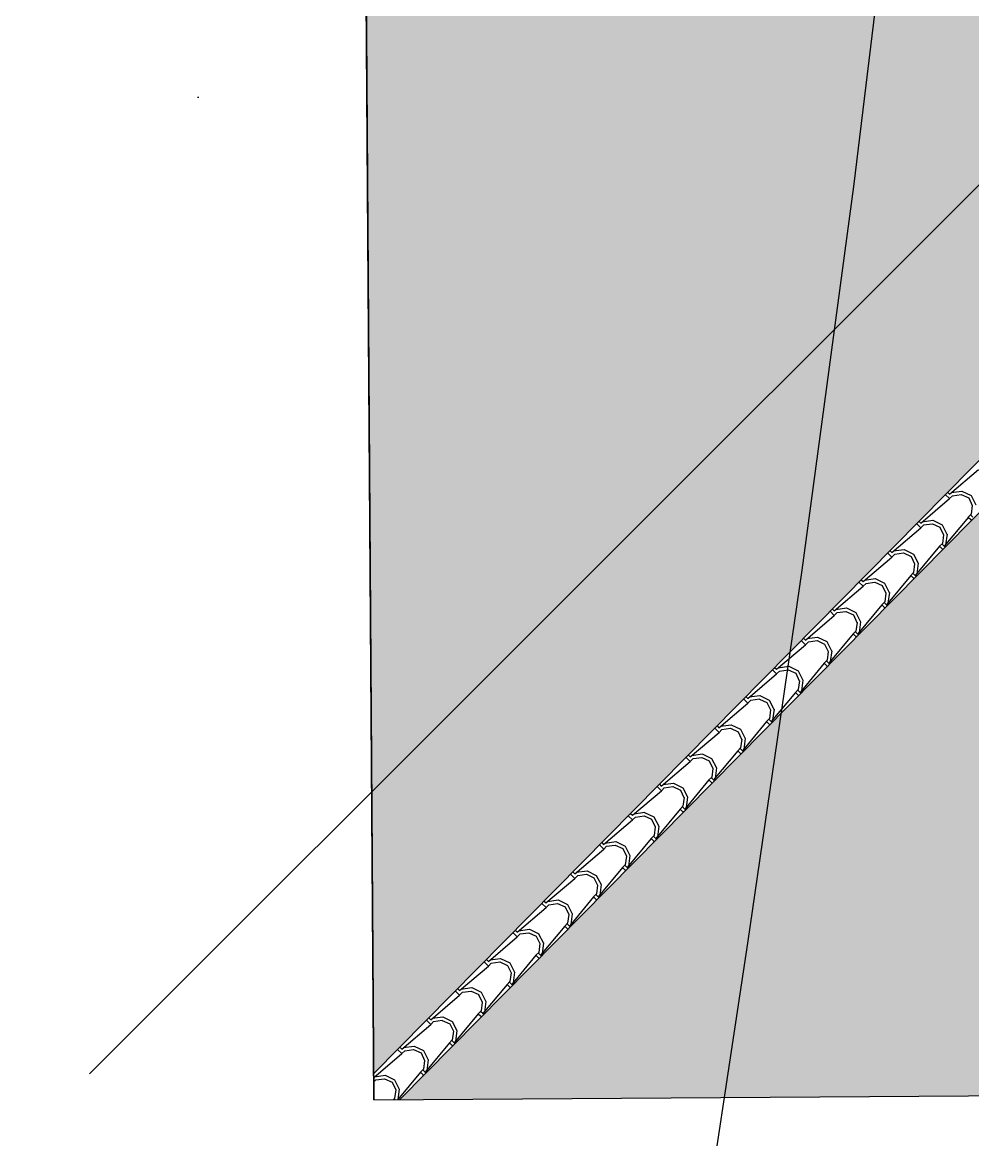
# Model space of a CAD drawing. Header units: millimetres. Extents: x 648844 to 649530, y 1246379 to 1246752.
# Drawn here: x 649244.326 to 649248.194, y 1246464.423 to 1246468.973 of the extents above; entities that cross this region are included whole.
import ezdxf

# ---------------------------------------------------------------- set-up
doc = ezdxf.new("R2010")
doc.units = ezdxf.units.MM
doc.header["$LTSCALE"] = 20
doc.header["$MEASUREMENT"] = 0
doc.layers.get('0').update_dxf_attribs({"linetype": 'CONTINUOUS'})
doc.layers.add('CONT-MJR2', color=9, linetype='CONTINUOUS')
doc.layers.add('TECHO', color=30, linetype='CONTINUOUS')

# ---------------------------------------------------------------- blocks, each defined once
blk = doc.blocks.new('TEJA45')
at = {"layer": 'TECHO'}
for p, q in [((-0.1915910165105004, 4.238486235740897), (-0.09791931933256848, 4.350000000000019)), ((-0.1042627085960035, 4.306883349536172), (-0.09843609721495739, 4.350000000000559)), ((-0.0899236405116497, 4.309532748100789), (-0.08519737324927235, 4.344979957377539)), ((-0.08566081842469231, 4.350000000000048), (-0.08284375475943051, 4.347182936334786)), ((-0.08520690562188094, 4.344819785472112), (-0.08002669109387028, 4.350000000000122)), ((-0.0852076559721553, 4.269172403094505), (-0.1041128791895432, 4.306982768981751)), ((-0.07560361537717597, 4.278793904563692), (-0.089782529099935, 4.309514941465899)), ((-0.04491001779673809, 4.264601023314423), (-0.07563105469894538, 4.278779937037182)), ((4.973799150320701e-14, 4.278785035879814), (-0.009586078014912403, 4.269198957864852)), ((-0.3097487369831384, 4.120328765138016), (-0.2104962856374399, 4.238486274769556)), ((-0.2224212841525102, 4.188724973102381), (-0.2165133606621836, 4.232443329355096)), ((-0.2104539013465825, 4.238477996649426), (-0.2140209609375816, 4.242045056240421)), ((-0.2104539013465967, 4.238477996649419), (-0.2010012978956937, 4.229025393198516)), ((-0.2010012978956794, 4.247930600100329), (-0.2045683574866644, 4.251497659691317)), ((-0.2033644487581583, 4.226662242335838), (-0.1915486944445277, 4.238477996649465)), ((-0.1915486944447764, 4.238477996649426), (-0.2010012978956794, 4.247930600100329)), ((3.552713678800501e-14, 4.260227204326622), (-0.1159182292588099, 4.162855751208912)), ((-0.0474162125070734, 4.250297762661354), (-0.08522657839431957, 4.269202985878742)), ((-0.003757169871668964, 4.256098248815796), (-0.0474755261243871, 4.250190325325473)), ((-0.0094850399793458, 4.269212151439515), (-0.0449322492560924, 4.264485884177141)), ((-0.2033651858509131, 4.1510146718466), (-0.222270409068301, 4.188825037733846)), ((-0.208081091125905, 4.191376267011851), (-0.2033548238635277, 4.226823476288601)), ((-0.1937600241473518, 4.160637441371289), (-0.2079389378701109, 4.191358478273497)), ((-0.1159181902304027, 4.143950482081731), (-0.2340756998619469, 4.044698030736033)), ((-0.1655739437549784, 4.132140232782604), (-0.2033843096422245, 4.151045455999991)), ((-0.1630664809882632, 4.14644461454392), (-0.1937875178904704, 4.160623528266679)), ((-0.12764152106827, 4.151054700825238), (-0.1630887303450166, 4.146328433562864)), ((-0.1159278668375592, 4.162857169042208), (-0.1277436211511898, 4.151041414728581)), ((-0.09850234030869132, 4.145431642513337), (-0.1159278668375663, 4.162857169042212)), ((-0.1079549437595944, 4.135979039062441), (-0.1159278668375663, 4.14395196214041)), ((-0.4279064574559399, 4.002171294534961), (-0.3286540061102414, 4.120328804166501)), ((-0.3405798597090239, 4.070566596668574), (-0.3346719362186974, 4.114284952921288)), ((-0.3286114444828456, 4.120320453513148), (-0.3321785040738447, 4.123887513104144)), ((-0.328611444482874, 4.120320453513145), (-0.319158841031971, 4.110867850062242)), ((-0.3262385417402598, 4.073219785922014), (-0.3215122744778824, 4.108666995198764)), ((-0.3191588410319568, 4.129773056964062), (-0.3227259006229417, 4.133340116555051)), ((-0.3215219918944356, 4.108504699199564), (-0.3097062375808051, 4.120320453513191)), ((-0.3097062375810467, 4.120320453513152), (-0.3191588410319497, 4.129773056964055)), ((-0.1219155463064112, 4.137939673259112), (-0.1656339025591294, 4.132031749768789)), ((-0.3215227157296638, 4.032856940598695), (-0.3404279389470517, 4.070667306485941)), ((-0.311916432918288, 4.042480978180546), (-0.326095346641047, 4.073202015082753)), ((-0.446768987619123, 4.002162910376885), (-0.450336047210115, 4.005729969967877)), ((-0.437316384168227, 4.011615513827795), (-0.440883443759212, 4.015182573418784)), ((-0.4278637807173169, 4.002162910376889), (-0.4373163841682199, 4.011615513827792)), ((-0.2340756608334686, 4.025792761608923), (-0.3522331704650128, 3.926540310263224)), ((-0.283731675002862, 4.013982702903839), (-0.3215420408901082, 4.032887926121226)), ((-0.2812229441797882, 4.028288205773407), (-0.3119439810819955, 4.042467119496166)), ((-0.2400739227393771, 4.019781097702669), (-0.2837922789920952, 4.013873174212346)), ((-0.2457980021581534, 4.032897250210837), (-0.2812452114349, 4.028170982948463)), ((-0.2340854099738365, 4.044699625905938), (-0.2459011642874671, 4.032883871592311)), ((-0.2166598834449687, 4.02727409937707), (-0.2340854099738436, 4.044699625905945)), ((-0.2261124868958646, 4.017821495926167), (-0.2340854099738294, 4.025794419004132)), ((-0.5460641779288835, 3.884013823931728), (-0.446811726583185, 4.002171333563268)), ((-0.4587384352657722, 3.952408220232972), (-0.4528305117754456, 3.996126576485686)), ((-0.4467689876191514, 4.002162910376867), (-0.4373163841682484, 3.992710306925964)), ((-0.4443959923545009, 3.955063304833079), (-0.4396697250921235, 3.990510514109829)), ((-0.439679535030713, 3.99034715606329), (-0.4278637807170824, 4.002162910376917)), ((-0.4396802456084359, 3.914699209350832), (-0.4585854688258237, 3.952509575238079)), ((-0.4300728416892312, 3.924324514989806), (-0.4442517554119902, 3.955045551892013)), ((-0.401889406250767, 3.895825173025077), (-0.4396997721380131, 3.914730396242465)), ((-0.3993794073712991, 3.910131797002897), (-0.4301004442735064, 3.924310710725656)), ((-0.3639544832466726, 3.91473979959661), (-0.3994016925234192, 3.910013532334236)), ((-0.3522429531101139, 3.926542082769668), (-0.3640587074237445, 3.914726328456041)), ((-0.3348174265812318, 3.909116556240797), (-0.3522429531101139, 3.926542082769679)), ((-0.6642218984016708, 3.765856353328662), (-0.5649694470559723, 3.884013862960202)), ((-0.5768970108217957, 3.83424984380277), (-0.5709890873314691, 3.877968200055484)), ((-0.5649265307554003, 3.884005367240611), (-0.5684935903463995, 3.887572426831607)), ((-0.5649265307554145, 3.884005367240604), (-0.5554739273045115, 3.874552763789701)), ((-0.5625534429686283, 3.836906823745043), (-0.557827175706251, 3.872354033021793)), ((-0.5554739273044973, 3.893457970691514), (-0.5590409868954893, 3.89702503028251)), ((-0.5578370781669904, 3.872189612927016), (-0.5460213238533598, 3.884005367240643)), ((-0.5460213238535943, 3.884005367240611), (-0.5554739273044973, 3.893457970691514)), ((-0.3522331314364777, 3.907635041136153), (-0.4703906410680219, 3.808382589790455)), ((-0.3582322991741123, 3.901622522145985), (-0.4019506554268304, 3.895714598655662)), ((-0.3442700300321349, 3.899663952789901), (-0.3522429531101068, 3.907636875867869)), ((-0.5578377754871866, 3.796541478102924), (-0.5767429987045745, 3.83435184399017)), ((-0.5482292504594071, 3.806168051797403), (-0.5624081641821661, 3.836889088699611)), ((-0.6736314704407675, 3.775300427555241), (-0.6771985300317596, 3.778867487146229)), ((-0.4703906020396786, 3.789477320663238), (-0.5885481116712228, 3.690224869317539)), ((-0.5200471374986506, 3.777667643146319), (-0.5578575033858968, 3.796572866363707)), ((-0.517535870562817, 3.791975388232387), (-0.5482569074650243, 3.806154301955146)), ((-0.4763906756079805, 3.783463946589425), (-0.5201090318606987, 3.777556023099102)), ((-0.4821109643361083, 3.79658234898227), (-0.5175581736128549, 3.791856081719896)), ((-0.4704004962463912, 3.808384539633398), (-0.4822162505600218, 3.796568785319771)), ((-0.4529749697175092, 3.790959013104523), (-0.4704004962463841, 3.808384539633398)), ((-0.4624275731684122, 3.781506409653627), (-0.4704004962463841, 3.789479332731595)), ((-0.7823796188743231, 3.647698882725777), (-0.6831271675286246, 3.765856392357318)), ((-0.6950555863783023, 3.716091467368969), (-0.6891476628879758, 3.759809823621683)), ((-0.6830840738916635, 3.76584782410433), (-0.6866511334826626, 3.769414883695326)), ((-0.6830840738916919, 3.76584782410433), (-0.6736314704407889, 3.756395220653427)), ((-0.6807108935829973, 3.718750342655206), (-0.67598462632062, 3.754197551931956)), ((-0.6759946213032677, 3.754032069790743), (-0.6641788669896371, 3.76584782410437)), ((-0.6641788669898716, 3.765847824104334), (-0.6736314704407746, 3.775300427555237)), ((-0.6759953053659373, 3.678383746855019), (-0.6949005285833252, 3.716194112742265)), ((-0.6663856592299666, 3.688011588605836), (-0.6805645729527257, 3.718732625508043)), ((-0.6356923337535179, 3.673818979461497), (-0.6664133706557251, 3.687997893184257)), ((-0.5885580393826686, 3.690226996497127), (-0.6003737936962992, 3.6784112421835)), ((-0.5711325128537865, 3.672801469968253), (-0.5885580393826544, 3.690226996497124)), ((-0.9005373393472667, 3.529541412122548), (-0.8012848880015682, 3.647698921754088)), ((-0.8132141619350435, 3.597933090933367), (-0.8073062384447169, 3.641651447186081)), ((-0.8012416170279337, 3.64769028096806), (-0.8048086766189329, 3.651257340559059)), ((-0.8012416170279621, 3.647690280968053), (-0.7917890135770591, 3.63823767751715)), ((-0.7917890135770378, 3.657142884418974), (-0.7953560731680227, 3.660709944009962)), ((-0.7941521644395451, 3.635874526654469), (-0.7823364101259145, 3.647690280968096)), ((-0.7823364101261348, 3.647690280968064), (-0.7917890135770378, 3.657142884418967)), ((-0.5885480726426167, 3.671319600190539), (-0.7067055822741608, 3.572067148844841)), ((-0.6382048687465414, 3.659510113267562), (-0.6760152346337875, 3.678415336484949)), ((-0.5945490520418204, 3.665305371032865), (-0.6382674082945385, 3.659397447542542)), ((-0.6002674454250894, 3.678424898367989), (-0.635714654701836, 3.673698631105616)), ((-0.5805851163046825, 3.663348866517349), (-0.5885580393826473, 3.671321789595314)), ((-0.794152835244688, 3.560226015607107), (-0.8130580584620759, 3.598036381494353)), ((-0.7988683441973592, 3.600593861565365), (-0.7941420769349818, 3.636041070842115)), ((-0.7845420680001425, 3.569855125413444), (-0.7987209817229015, 3.600576162315651)), ((-0.7067055432457181, 3.553161879717699), (-0.8248630528772622, 3.453909428372)), ((-0.756362599994425, 3.5413525833888), (-0.7941729658816712, 3.560257806606188)), ((-0.7538487969466843, 3.555662570691752), (-0.7845698338488916, 3.569841484414511)), ((-0.7184239265140562, 3.560267447753709), (-0.7538711357908028, 3.555541180491335)), ((-0.706715582518946, 3.572069453360857), (-0.7185313368325765, 3.56025369904723)), ((-0.6892900559900497, 3.554643926831982), (-0.7067155825189246, 3.572069453360857)), ((-0.6987426594409527, 3.545191323381079), (-0.7067155825189175, 3.553164246459044)), ((-1.018695059820196, 3.411383941519318), (-0.9194426084744975, 3.529541451150859)), ((-0.9313727374915572, 3.479774714499563), (-0.9254648140012307, 3.523493070752277)), ((-0.9193991601642111, 3.529532737831794), (-0.9229662197552102, 3.533099797422789)), ((-0.9193991601642324, 3.529532737831776), (-0.9099465567133294, 3.520080134380873)), ((-0.9170257948113587, 3.482437380478231), (-0.9122995275489814, 3.517884589754981)), ((-0.9099465567133151, 3.538985341282704), (-0.9135136163043072, 3.542552400873692)), ((-0.9123097075758224, 3.517716983518195), (-0.9004939532621918, 3.529532737831822)), ((-0.9004939532624121, 3.529532737831797), (-0.9099465567133151, 3.5389853412827)), ((-0.7127074284747792, 3.547146795476419), (-0.7564257847274973, 3.541238871986096)), ((-0.9123103651234814, 3.442068284359273), (-0.9312155883408693, 3.479878650246519)), ((-0.902698476770702, 3.451698662221872), (-0.9168773904934611, 3.48241969912408)), ((-1.037556703300481, 3.41137519469552), (-1.04112376289148, 3.414942254286515)), ((-1.028104099849585, 3.420827798146426), (-1.031671159440577, 3.424394857737422)), ((-1.018651496398682, 3.41137519469552), (-1.028104099849585, 3.420827798146423)), ((-0.8248630138488267, 3.435004159244855), (-0.9430205234803708, 3.335751707899156)), ((-0.8745203312423371, 3.423195053510049), (-0.9123306971295833, 3.442100276727437)), ((-0.8720052601382022, 3.437506161921242), (-0.9027262970404095, 3.451685075644001)), ((-0.8308658049077238, 3.428988219919979), (-0.8745841611604419, 3.423080296429656)), ((-0.8365804076030514, 3.442109997139426), (-0.872027616879798, 3.437383729877052)), ((-0.8248731256552233, 3.453911910224587), (-0.8366888799688539, 3.44209615591096)), ((-0.807447599126327, 3.436486383695708), (-0.824873125655202, 3.453911910224587)), ((-0.8169002025772301, 3.427033780244813), (-0.8248731256551949, 3.435006703322777)), ((-1.13685278029299, 3.293226470916263), (-1.037600328947292, 3.411383980547804)), ((-1.049531313047822, 3.361616338067563), (-1.043623389557496, 3.405334694320278)), ((-1.03755670330051, 3.411375194695516), (-1.028104099849607, 3.401922591244613)), ((-1.035183245425607, 3.3642808993893), (-1.03045697816323, 3.39972810866605)), ((-1.0304672507121, 3.399559440381921), (-1.018651496398469, 3.411375194695548)), ((-1.030467895002218, 3.323910553111343), (-1.049373118219606, 3.361720918998589)), ((-1.020854885542022, 3.333542199031957), (-1.035033799264781, 3.364263235934164)), ((-0.9926780624902349, 3.305037523631288), (-1.030488428377481, 3.323942746848676)), ((-0.9901617233289102, 3.319349753150352), (-1.020882760231117, 3.333528666873111)), ((-0.9547368886924801, 3.323952546525081), (-0.9901840979692267, 3.319226279262708)), ((-0.9430306687915007, 3.335754367088317), (-0.9548464231051312, 3.32393861277469)), ((-0.9256051422625973, 3.318328840559435), (-0.9430306687914722, 3.33575436708831)), ((-1.255010500765792, 3.175069000313204), (-1.155758049420093, 3.293226509944745)), ((-1.167689888604336, 3.243457961633766), (-1.16178196511401, 3.28717631788648)), ((-1.155714246436759, 3.293217651559246), (-1.159281306027758, 3.296784711150242)), ((-1.15571424643678, 3.293217651559239), (-1.146261642985877, 3.283765048108336)), ((-1.153340696040082, 3.24612441829856), (-1.148614428777705, 3.28157162757531)), ((-1.146261642985863, 3.30267025501016), (-1.149828702576848, 3.306237314601148)), ((-1.148624793848377, 3.281401897245647), (-1.136809039534747, 3.293217651559274)), ((-1.136809039534953, 3.29321765155925), (-1.146261642985856, 3.302670255010153)), ((-0.9430204844519352, 3.316846438772011), (-1.061177994083479, 3.217593987426312)), ((-0.9490241813424802, 3.310829644363299), (-0.9927425375951984, 3.304921720872976)), ((-0.9350577457135003, 3.308876237108539), (-0.9430306687914651, 3.316849160186504)), ((-1.148625424880983, 3.205752821863452), (-1.167530648098371, 3.243563187750699)), ((-1.139011294312198, 3.215385735839561), (-1.153190208034957, 3.246106772741769)), ((-1.264419186122126, 3.184512711873882), (-1.267986245713111, 3.188079771464871)), ((-1.061177955054994, 3.198688718299206), (-1.179335464686538, 3.099436266953507)), ((-1.110835793738126, 3.186879993752527), (-1.148646159625372, 3.205785216969915)), ((-1.108318186520428, 3.201193344379842), (-1.139039223422635, 3.215372258102601)), ((-1.067182557776327, 3.192671068806732), (-1.110900914029045, 3.186763145316409)), ((-1.072893369780999, 3.205795095910862), (-1.108340579057746, 3.201068828648488)), ((-1.061188211927778, 3.217596823952046), (-1.073003966241409, 3.205781069638419)), ((-1.043762685398868, 3.200171297423161), (-1.06118821192775, 3.217596823952043)), ((-1.053215288849771, 3.190718693972261), (-1.061188211927742, 3.19869161705023)), ((-1.373168221238593, 3.056911529710149), (-1.273915769892895, 3.17506903934169)), ((-1.285848464160601, 3.125299585201766), (-1.279940540670275, 3.169017941454481)), ((-1.273871789573029, 3.175060108422976), (-1.277438849164021, 3.178627168013964)), ((-1.27387178957305, 3.175060108422965), (-1.264419186122147, 3.165607504972062)), ((-1.271498146654451, 3.127967937208719), (-1.266771879392074, 3.16341514648547)), ((-1.266782336984654, 3.163244354109374), (-1.254966582671024, 3.175060108423001)), ((-1.254966582671223, 3.175060108422976), (-1.264419186122126, 3.184512711873879)), ((-1.266782954759748, 3.087595090615572), (-1.285688177977136, 3.125405456502818)), ((-1.257167703082374, 3.097229272647162), (-1.271346616805133, 3.127950309549369)), ((-1.226474649713587, 3.083036935610096), (-1.257195686615795, 3.097215849332855)), ((-1.179345755064055, 3.099439280815776), (-1.191161509377686, 3.087623526502149)), ((-1.161920228535138, 3.082013754286891), (-1.179345755064013, 3.099439280815766)), ((-1.491325941711231, 2.938754059107264), (-1.392073490365533, 3.056911568738805)), ((-1.404007039717101, 3.007141208767965), (-1.398099116226774, 3.05085956502068)), ((-1.392029332709299, 3.056902565286702), (-1.395596392300298, 3.060469624877697)), ((-1.39202933270932, 3.056902565286691), (-1.382576729258417, 3.047449961835788)), ((-1.382576729258403, 3.066355168737612), (-1.386143788849395, 3.069922228328608)), ((-1.384939880120932, 3.0450868109731), (-1.373124125807301, 3.056902565286727)), ((-1.3731241258075, 3.056902565286705), (-1.382576729258403, 3.066355168737608)), ((-1.179335425658017, 3.080530997826433), (-1.297492935289561, 2.981278546480734)), ((-1.228993524985995, 3.068722463873762), (-1.266803890873241, 3.08762768709115)), ((-1.185340934209286, 3.074512493250293), (-1.229059290462004, 3.06860456975997)), ((-1.19104985087089, 3.087637645296461), (-1.226497060147636, 3.082911378034087)), ((-1.171372831986041, 3.072561150835991), (-1.179345755064013, 3.08053407391396)), ((-1.384940484638499, 2.969437359367674), (-1.403845707855886, 3.007247725254921)), ((-1.389655597268458, 3.009811456121579), (-1.384929330006081, 3.045258665398329)), ((-1.375324111853324, 2.979072809456422), (-1.389503025576083, 3.00979384635863)), ((-1.297492896261112, 2.962373277353592), (-1.415650405892656, 2.863120826007894)), ((-1.347151256233893, 2.950564933994997), (-1.384961622121139, 2.969470157212385)), ((-1.344631112904288, 2.964880526839199), (-1.375352149806496, 2.979059440561958)), ((-1.309206331958961, 2.969480194682298), (-1.344653541235708, 2.964753927419924)), ((-1.297503298200333, 2.981281737679506), (-1.309319052513963, 2.969465983365879)), ((-1.280077771671415, 2.96385621115062), (-1.29750329820029, 2.981281737679495)), ((-1.289530375122318, 2.954403607699724), (-1.297503298200283, 2.962376530777686)), ((-1.609483662184033, 2.820596588504205), (-1.510231210838334, 2.938754098135746)), ((-1.522165615273849, 2.888982832332363), (-1.516257691783522, 2.932701188585078)), ((-1.510186875845577, 2.938745022150432), (-1.513753935436576, 2.942312081741427)), ((-1.510186875845605, 2.938745022150421), (-1.500734272394702, 2.929292418699518)), ((-1.507813047882699, 2.891654975032647), (-1.503086780620322, 2.927102184309398)), ((-1.500734272394673, 2.948197625601342), (-1.504301331985666, 2.95176468519233)), ((-1.503097423257209, 2.926929267836826), (-1.491281668943579, 2.938745022150453)), ((-1.49128166894377, 2.938745022150432), (-1.500734272394673, 2.948197625601335)), ((-1.303499310642231, 2.956353917693853), (-1.347217666894949, 2.95044599420353)), ((-1.503098014517263, 2.851279628119784), (-1.522003237734651, 2.88908999400703)), ((-1.493480520623876, 2.860916346264851), (-1.507659434346635, 2.891637383167058)), ((-1.628344418981847, 2.820587479014158), (-1.631911478572839, 2.82415453860515)), ((-1.618891815530944, 2.830040082465064), (-1.622458875121929, 2.833607142056053)), ((-1.609439212080048, 2.820587479014161), (-1.618891815530951, 2.830040082465064)), ((-1.415650366864142, 2.844215556880823), (-1.533807876495686, 2.744963105535124)), ((-1.465308987481798, 2.832407404116246), (-1.503119353369044, 2.851312627333634)), ((-1.462787576094982, 2.846724118068312), (-1.493508612997189, 2.860903031791072)), ((-1.42165768707698, 2.838195342137173), (-1.465376043329698, 2.83228741864685)), ((-1.427362813048838, 2.8513227440679), (-1.462810022325584, 2.846596476805527)), ((-1.41566084133661, 2.863124194543236), (-1.427476595650241, 2.851308440229609)), ((-1.398235314807685, 2.845698668014347), (-1.41566084133656, 2.863124194543225)), ((-1.407687918258588, 2.836246064563447), (-1.41566084133656, 2.844218987641415)), ((-1.727641382656969, 2.702439117900973), (-1.628388931311271, 2.820596627532513)), ((-1.640324190830356, 2.770824455898556), (-1.634416267340029, 2.81454281215127)), ((-1.628344418981868, 2.820587479014147), (-1.618891815530965, 2.811134875563244)), ((-1.625970498497189, 2.773498493941911), (-1.621244231234812, 2.808945703218662)), ((-1.621254966393487, 2.808771724700552), (-1.609439212079856, 2.820587479014179)), ((-1.621255544396, 2.733121896871847), (-1.640160767613388, 2.770932262759093)), ((-1.611636929394813, 2.742759883074104), (-1.625815843117572, 2.773480919976311)), ((-1.583466718729717, 2.714249874237503), (-1.621277084616963, 2.73315509745489)), ((-1.580944039285683, 2.728567709297419), (-1.61166507618789, 2.742746623020178)), ((-1.545519294137819, 2.733165293453617), (-1.580966503414565, 2.728439026191243)), ((-1.533818384472887, 2.744966651406965), (-1.545634138786518, 2.733150897093338)), ((-1.516392857943956, 2.727541124878073), (-1.533818384472831, 2.744966651406948)), ((-1.845799103129757, 2.584281647297914), (-1.746546651784058, 2.702439156929454)), ((-1.758482766386621, 2.652666079466556), (-1.752574842896294, 2.696384435719271)), ((-1.74650196211811, 2.702429935877895), (-1.750069021709102, 2.70599699546889)), ((-1.746501962118138, 2.702429935877877), (-1.737049358667235, 2.692977332426974)), ((-1.744127949111437, 2.655342012852969), (-1.73940168184906, 2.69078922212972)), ((-1.737049358667214, 2.711882539328798), (-1.740616418258206, 2.715449598919786)), ((-1.739412509529764, 2.690614181564278), (-1.727596755216133, 2.702429935877905)), ((-1.727596755216311, 2.702429935877895), (-1.737049358667214, 2.711882539328798)), ((-1.533807837467243, 2.726057836407978), (-1.651965347098788, 2.62680538506228)), ((-1.539816063509036, 2.720036766580851), (-1.583534419761754, 2.714128843090528)), ((-1.525845461394859, 2.718088521427173), (-1.533818384472831, 2.726061444505142)), ((-1.739413074274765, 2.61496416562397), (-1.758318297492153, 2.652774531511216)), ((-1.729793338165379, 2.624603419882536), (-1.743972251888138, 2.655324456784744)), ((-1.855206901803498, 2.593724996192527), (-1.85877396139449, 2.597292055783516)), ((-1.845754298352588, 2.584272392741617), (-1.855206901803491, 2.59372499619252)), ((-1.651965308070309, 2.607900115935173), (-1.770122817701854, 2.508647664589475)), ((-1.701624449977587, 2.596092344358734), (-1.739434815864833, 2.614997567576122)), ((-1.699100502478018, 2.610411300527293), (-1.729821539380225, 2.624590214250052)), ((-1.657974439943793, 2.601878191024166), (-1.701692796196511, 2.595970267533843)), ((-1.6636757752268, 2.615007842839329), (-1.699122984503546, 2.610281575576956)), ((-1.651975927609165, 2.626809108270695), (-1.663791681922795, 2.614993353957068)), ((-1.634550401080226, 2.609383581741803), (-1.651975927609101, 2.626809108270681)), ((-1.644003004531122, 2.599930978290903), (-1.651975927609094, 2.607903901368879)), ((-1.963956823602409, 2.466124176695029), (-1.86470437225671, 2.58428168632657)), ((-1.876641341943376, 2.53450770303095), (-1.87073341845305, 2.578226059283665)), ((-1.864659505254387, 2.584272392741614), (-1.868226564845386, 2.587839452332609)), ((-1.864659505254409, 2.584272392741603), (-1.855206901803506, 2.5748197892907)), ((-1.86228539972555, 2.537185531764937), (-1.857559132463173, 2.572632741041687)), ((-1.857570052666041, 2.572456638428005), (-1.845754298352411, 2.584272392741632)), ((-1.857570604153551, 2.496806434376108), (-1.876475827370939, 2.534616800263354)), ((-1.847949746935555, 2.506446956690137), (-1.862128660658314, 2.537167993592345)), ((-1.817256965670367, 2.49225489175716), (-1.847978002572574, 2.506433805479919)), ((-1.770133470745442, 2.508651565134425), (-1.781949225059073, 2.496835810820798)), ((-1.752707944216503, 2.491226038605529), (-1.770133470745385, 2.508651565134411)), ((-2.082114544075353, 2.347966706091803), (-1.982862092729654, 2.466124215723344)), ((-1.994799917499641, 2.416349326598954), (-1.988891994009315, 2.460067682851669)), ((-1.982817048390658, 2.466114849605344), (-1.986384107981657, 2.469681909196343)), ((-1.982817048390686, 2.466114849605333), (-1.973364444939783, 2.45666224615443)), ((-1.973364444939762, 2.47556745305625), (-1.976931504530747, 2.479134512647239)), ((-1.975727595802319, 2.454299095291731), (-1.963911841488688, 2.466114849605358)), ((-1.963911841488859, 2.46611484960534), (-1.973364444939762, 2.475567453056243)), ((-1.770122778673361, 2.489742395462365), (-1.888280288304905, 2.390489944116666)), ((-1.81978218122547, 2.477934814479969), (-1.857592547112716, 2.496840037697357)), ((-1.776132816376737, 2.483719615467727), (-1.819851172629456, 2.477811691977404)), ((-1.781832256315774, 2.496850392225053), (-1.81727946559252, 2.492124124962679)), ((-1.762160547667406, 2.481773435154633), (-1.770133470745371, 2.489746358232598)), ((-1.975728134032288, 2.378648703128178), (-1.994633357249675, 2.416459069015424)), ((-1.980442850339919, 2.419029050675103), (-1.975716583077542, 2.454476259951853)), ((-1.966106155705724, 2.388290493497742), (-1.980285069428483, 2.419011530399949)), ((-1.888280249276434, 2.37158467498956), (-2.006437758907978, 2.272332223643861)), ((-1.937939912473368, 2.359777284601215), (-1.975750278360614, 2.378682507818603)), ((-1.935413428861061, 2.374098482986273), (-1.966134465763268, 2.388277396709032)), ((-1.899988737404293, 2.378692941610829), (-1.935435946681039, 2.373966674348456)), ((-1.888291013881719, 2.390494021998155), (-1.90010676819535, 2.378678267684528)), ((-1.870865487352773, 2.373068495469258), (-1.888291013881648, 2.390494021998133)), ((-1.880318090803677, 2.363615892018363), (-1.888291013881641, 2.371588815096327)), ((-2.200272264548296, 2.229809235488567), (-2.101019813202598, 2.347966745120107)), ((-2.112958493056141, 2.29819095016515), (-2.107050569565814, 2.341909306417865)), ((-2.100974591526935, 2.347957306469077), (-2.104541651117927, 2.351524366060072)), ((-2.100974591526956, 2.347957306469056), (-2.091521988076053, 2.338504703018152)), ((-2.098600300954161, 2.300872569586161), (-2.093874033691783, 2.336319778862912)), ((-2.091521988076039, 2.357409909919983), (-2.095089047667024, 2.360976969510965)), ((-2.093885138938596, 2.336141552155457), (-2.082069384624965, 2.347957306469084)), ((-2.082069384625136, 2.347957306469073), (-2.091521988076039, 2.357409909919976)), ((-1.894291192810599, 2.365561039911164), (-1.938009549063317, 2.359653116420841)), ((-2.093885663911045, 2.260490971880294), (-2.112790887128433, 2.298301337767541)), ((-2.084262564476674, 2.270134030307005), (-2.098441478199433, 2.300855067209213)), ((-2.318429985020934, 2.111651764885686), (-2.219177533675236, 2.229809274517226)), ((-2.219132134663198, 2.229799763332796), (-2.222699194254197, 2.233366822923792)), ((-2.219132134663234, 2.229799763332785), (-2.209679531212331, 2.220347159881882)), ((-2.209679531212309, 2.239252366783706), (-2.213246590803301, 2.242819426374698)), ((-2.212042682074873, 2.217984009019183), (-2.200226927761243, 2.22979976333281)), ((-2.200226927761406, 2.2297997633328), (-2.209679531212309, 2.239252366783703)), ((-2.006437719879585, 2.25342695451668), (-2.124595229511129, 2.154174503170982)), ((-2.056097643721252, 2.24161975472245), (-2.093908009608498, 2.260524977939838)), ((-2.053569892051748, 2.25594207421538), (-2.084290928953955, 2.270120987938139)), ((-2.012449569244438, 2.2474024643546), (-2.056167925497157, 2.241494540864277)), ((-2.018145218494176, 2.260535490996432), (-2.053592427770923, 2.255809223734058)), ((-2.006448557017997, 2.272336478861885), (-2.018264311331627, 2.260520724548257)), ((-1.989023030489044, 2.254910952332985), (-2.006448557017926, 2.272336478861867)), ((-1.998475633939947, 2.245458348882085), (-2.006448557017919, 2.253431271960061)), ((-2.231117068612647, 2.180032573731356), (-2.225209145122321, 2.223750929984071)), ((-2.216757751568522, 2.182716088496324), (-2.212031484306145, 2.218163297773074)), ((-2.212043193789803, 2.142333240632382), (-2.230948417007191, 2.180143606519628)), ((-2.20241897324761, 2.151977567116258), (-2.216597886970369, 2.182698604018466)), ((-2.17425537496915, 2.123462224843689), (-2.212065740856396, 2.142367448061076)), ((-2.171726355244928, 2.137785665445634), (-2.202447392147135, 2.151964579168393)), ((-2.136301699582702, 2.142378040382205), (-2.171748908859449, 2.137651773119831)), ((-2.124606100154274, 2.154178935725614), (-2.136421854467905, 2.142363181411987)), ((-2.107180573625321, 2.136753409196714), (-2.124606100154196, 2.154178935725589)), ((-2.436587705493885, 1.993494294282453), (-2.337335254148186, 2.111651803913993)), ((-2.349275644168912, 2.061874197299353), (-2.343367720678586, 2.105592553552068)), ((-2.337289677799475, 2.111642220196526), (-2.340856737390467, 2.115209279787518)), ((-2.337289677799504, 2.111642220196511), (-2.327837074348601, 2.102189616745608)), ((-2.33491520218265, 2.064559607408288), (-2.330188934920272, 2.100006816685038)), ((-2.327837074348579, 2.121094823647432), (-2.331404133939571, 2.124661883238428)), ((-2.330200225211151, 2.099826465882909), (-2.31838447089752, 2.111642220196536)), ((-2.318384470897676, 2.111642220196526), (-2.327837074348579, 2.121094823647429)), ((-2.124595190482559, 2.135269234043939), (-2.242752700114103, 2.03601678269824)), ((-2.130607945679202, 2.129243888797919), (-2.17432630193192, 2.123335965307596)), ((-2.116633177076217, 2.127300805745815), (-2.124606100154182, 2.13527372882378)), ((-2.330200723668554, 2.024175509384502), (-2.349105946885942, 2.061985875271748)), ((-2.320575382017786, 2.033821103923863), (-2.334754295740545, 2.06454214082607)), ((-2.44599461748485, 2.002937280511166), (-2.449561677075842, 2.006504340102154)), ((-2.436542014033947, 1.993484677060259), (-2.44599461748485, 2.002937280511162)), ((-2.242752661085667, 2.017111513571098), (-2.360910170717212, 1.9178590622254)), ((-2.292413106217069, 2.005304694964952), (-2.330223472104315, 2.02420991818234)), ((-2.289882818435615, 2.01962925667474), (-2.320603855337822, 2.033808170397499)), ((-2.248766322111251, 2.011085313241601), (-2.292484678363969, 2.005177389751278)), ((-2.254458180671243, 2.024220589767982), (-2.28990538994799, 2.019494322505608)), ((-2.242763643290552, 2.036021392589344), (-2.254579397604182, 2.024205638275717)), ((-2.225338116761591, 2.018595866060441), (-2.242763643290466, 2.036021392589316)), ((-2.234790720212494, 2.009143262609545), (-2.242763643290459, 2.017116185687509)), ((-2.455447220935774, 1.993484677060245), (-2.445994617484871, 1.984032073609342)), ((-2.453072652796898, 1.946403126319346), (-2.448346385534521, 1.981850335596096)), ((-2.448357768347428, 1.981668922746636), (-2.436542014033797, 1.993484677060263)), ((-2.44835825354734, 1.906017778136647), (-2.467263476764728, 1.943828144023893)), ((-2.438731790788353, 1.915664640732292), (-2.452910704511112, 1.946385677634499)), ((-2.408039281627133, 1.901472847904234), (-2.43876031852934, 1.915651761626993)), ((-2.360921186426829, 1.917863849453074), (-2.372736940740459, 1.906048095139447)), ((-2.343495659897862, 1.90043832292417), (-2.360921186426737, 1.917863849453049)), ((-2.360910131688769, 1.898953793098254), (-2.479067641320313, 1.799701341752556)), ((-2.410570837464959, 1.887147165086184), (-2.448381203352206, 1.906052388303571)), ((-2.366924698545105, 1.892926737685034), (-2.410643054797823, 1.887018814194711)), ((-2.372614661760217, 1.906063139153702), (-2.408061871036963, 1.901336871891328)), ((-2.352948263348765, 1.890985719473271), (-2.360921186426737, 1.898958642551243))]:
    blk.add_line(p, q, dxfattribs=at)

msp = doc.modelspace()

# ---------------------------------------------------------------- hatches: boundary and pattern name
h = msp.add_hatch()
h.set_pattern_fill('ANSI36', scale=20, style=0)
h.set_pattern_definition([(45, (-526.4316489867633, -3378.367883687839), (1.325825214724777, 4.861359120657514), [6.25, -1.25, 0, -1.25])])
h.paths.add_polyline_path([(649188.8489360636, 1246478.707731926), (649215.2214069526, 1246513.043391474), (649317.348885952, 1246513.661012395), (649322.291343771, 1246459.303611518), (649201.5072083384, 1246459.303611518)])
h.paths.add_polyline_path([(649253.0038721092, 1246474.230662723), (649282.477951251, 1246474.230662723), (649282.477951251, 1246479.656447173), (649253.0038721092, 1246479.656447173)], flags=24)
at = {"layer": 'TECHO'}
h = msp.add_hatch(dxfattribs=at)
h.set_pattern_fill('SPANTILE', color=9, scale=0.2049999999999999, angle=397.1028418474652, style=0, pattern_type=2)
h.set_pattern_definition([(175.4172889744198, (649196.0226886563, 1246487.478274704), (2.461328698553295, -0.188378256695917), [0.1893117599999997, -4.543480804999994]), (270.3869889744198, (649195.8339821899, 1246487.493400491), (-0.2036107170182077, -0.2063799309897436), [0.01639999999999987, -0.188599999999999]), (90.38698897441934, (649195.8189671705, 1246487.288294398), (0.2036107170182077, 0.2063799309897435), [0.05739999999999992, -0.1475999999999997]), (0.3869889744197917, (649195.8185794806, 1246487.345693089), (0.2063799309897435, -0.2036107170182077), [0.02049999999999988, -0.1844999999999991]), (180.3869889744199, (649195.8381928643, 1246487.477028557), (-0.2063799309897436, 0.2036107170182077), [0.02049999999999989, -0.1844999999999991]), (90.38698897441934, (649195.8176933321, 1246487.476890097), (0.2036107170182077, 0.2063799309897435), [0.01639999999999996, -0.1885999999999997]), (90.38698897441934, (649195.8353667964, 1246487.288405167), (0.2036107170182077, 0.2063799309897435), [0.04099999999999993, -0.1639999999999997]), (5.356688974419804, (649195.8350898749, 1246487.329404231), (2.458559508654517, 0.2216088272662243), [0.18931176, -4.543480804999999]), (37.69088897441981, (649195.8453396417, 1246487.329473462), (-3.466922838785508, -2.688474653174744), [0.05412163999999996, -5.358033749999995]), (71.95208897441974, (649195.8881671219, 1246487.362563481), (0.202225782098821, 0.4113753418723349), [0.05186130999999966, -0.5964054749999944]), (108.8218889744196, (649195.9042344423, 1246487.411873128), (0.2077642112453738, -0.4086061323226171), [0.05186130999999976, -0.596405474999996]), (143.0830889744198, (649195.887502511, 1246487.460961236), (-3.50292258134154, 2.641397985912605), [0.05412163999999994, -5.358033749999993]), (70.16208897441975, (649195.8737482193, 1246487.372716325), (-0.8047523317188442, -2.260486442729638), [0.04150942499999995, -4.109424259999995]), (110.6118889744197, (649195.8878348162, 1246487.411762359), (-0.8352136778300946, 2.249409563760441), [0.04150942499999978, -4.109424259999972]), (142.98158897442, (649195.8732220681, 1246487.450614548), (-2.678783751045966, 2.031955399897362), [0.04387184499999995, -4.343319624999993]), (37.79238897441989, (649195.839079013, 1246487.345831549), (-2.651091583769688, -2.067955160661245), [0.04387184499999996, -4.343319624999994])])
h.paths.add_polyline_path([(649245.7553712744, 1246464.691292374), (649249.9705441585, 1246468.963793849), (649245.6980426827, 1246473.178966733)])
h = msp.add_hatch(dxfattribs=at)
h.set_pattern_fill('SPANTILE', color=9, scale=0.2049999999999999, angle=127.102841847465, style=0, pattern_type=2)
h.set_pattern_definition([(275.3566889744198, (649196.258647258, 1246450.115751995), (-0.2216088272662224, 2.458559508654517), [0.1893117599999989, -4.543480804999967]), (180.3869889744199, (649196.2763207221, 1246449.927267066), (-0.2036107170182078, -0.2063799309897434), [0.01639999999999989, -0.1885999999999991]), (0.3869889744197917, (649196.0714361669, 1246449.909482833), (0.2036107170182078, 0.2063799309897434), [0.05739999999999976, -0.147599999999999]), (90.38698897441934, (649196.1288348574, 1246449.909870523), (-0.2063799309897435, 0.2036107170182078), [0.02049999999999996, -0.1844999999999997]), (270.3869889744198, (649196.259893404, 1246449.931256203), (0.2063799309897434, -0.2036107170182078), [0.02049999999999988, -0.184499999999999]), (0.3869889744197917, (649196.2600318643, 1246449.910756671), (0.2036107170182078, 0.2063799309897434), [0.01639999999999988, -0.188599999999999]), (0.3869889744197917, (649196.0713253983, 1246449.925882459), (0.2036107170182078, 0.2063799309897434), [0.04099999999999977, -0.1639999999999991]), (85.41728897441972, (649196.1123244629, 1246449.92615938), (0.1883782566959183, 2.461328698553295), [0.1893117599999998, -4.543480804999994]), (53.08308897441972, (649196.1122552326, 1246449.936409147), (-2.641397985912605, -3.50292258134154), [0.05412163999999995, -5.358033749999993]), (18.82188897441987, (649196.1447637168, 1246449.979679701), (0.4086061323226173, 0.2077642112453735), [0.05186130999999998, -0.5964054749999995]), (341.9520889744198, (649196.1938518254, 1246449.996411633), (-0.4113753418723352, 0.2022257820988214), [0.05186130999999999, -0.5964054749999996]), (307.6908889744199, (649196.2431614721, 1246449.980344313), (2.688474653174745, -3.466922838785508), [0.05412163999999989, -5.358033749999985]), (20.61188897441985, (649196.1551104058, 1246449.965399259), (-2.249409563760441, -0.8352136778300933), [0.04150942499999997, -4.109424259999996]), (340.1620889744198, (649196.1939625944, 1246449.980012007), (2.260486442729638, -0.8047523317188456), [0.04150942499999994, -4.109424259999993]), (307.7923889744198, (649196.2330086286, 1246449.96592541), (2.067955160661244, -2.651091583769688), [0.04387184499999994, -4.343319624999991]), (52.98158897441975, (649196.1286963961, 1246449.930370055), (-2.031955399897364, -2.678783751045966), [0.04387184499999998, -4.343319624999997])])
h.paths.add_polyline_path([(649250.1081796285, 1246468.889721774), (649245.8621512617, 1246464.585945165), (649257.3497571918, 1246464.663536297), (649253.0459805819, 1246468.909564665)])

# ---------------------------------------------------------------- linework, layer by layer
at = {"color": 9}
msp.add_lwpolyline([(649257.4558207885, 1246464.664252685), (649257.3970594204, 1246473.364054242), (649245.6973262941, 1246473.285030332), (649245.7560876627, 1246464.585228775), (649257.4558207894, 1246464.664252685)], dxfattribs=at)
at = {"layer": 'CONT-MJR2', "elevation": 35, "flags": 128}
msp.add_lwpolyline([(649245.908580053, 1246457.002840148), (649245.9563931641, 1246457.658855924), (649246.0607758509, 1246458.272573574), (649246.2008866791, 1246458.874175644), (649246.3558842142, 1246459.493844684), (649246.5049270216, 1246460.161763244), (649246.6271736668, 1246460.908113871), (649246.724459751, 1246461.590536334), (649246.876112204, 1246462.581146036), (649247.0663614002, 1246463.813881696), (649247.2794377134, 1246465.222682036), (649247.4995715182, 1246466.741485772), (649247.7109931884, 1246468.304231627), (649247.8979330985, 1246469.844858318), (649248.0446216223, 1246471.297304567), (649248.1352891339, 1246472.595509092), (649248.1541660079, 1246473.673410613), (649248.0854826182, 1246474.464947849)], dxfattribs=at)
at = {"layer": 'TECHO', "color": 9}
for p, q in [((649245.7560876627, 1246464.585228775), (649245.697326294, 1246473.28503033)), ((649245.7560876634, 1246464.585228775), (649245.6973262938, 1246473.285030331)), ((649249.9705441585, 1246468.963793849), (649245.7553712744, 1246464.691292374)), ((649250.1081796285, 1246468.889721774), (649245.8621512617, 1246464.585945165))]:
    msp.add_line(p, q, dxfattribs=at)

# ---------------------------------------------------------------- block references
at = {"color": 9, "rotation": 180.3869889743034}
msp.add_blockref('TEJA45', (649245.7267069785, 1246468.935129553), dxfattribs=at)

doc.saveas('drawing.dxf')
